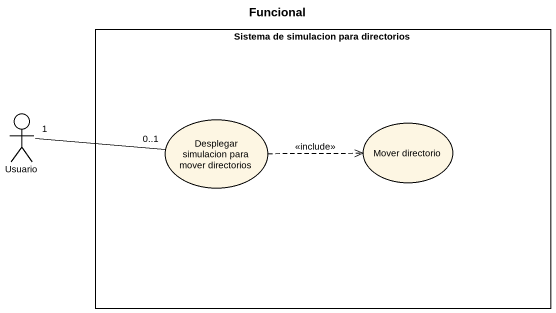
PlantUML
@startuml
title Funcional
rectangle "Sistema de simulacion para directorios" as Sistema_de_simulacion_para {
  usecase "Desplegar simulacion para mover directorios" as Desplegar_simulacion_para
  usecase "Mover directorio" as Mover_directorio
}
actor Usuario
Usuario "1" -right- "0..1" Desplegar_simulacion_para
Desplegar_simulacion_para .right.> Mover_directorio : <<include>>
@enduml
